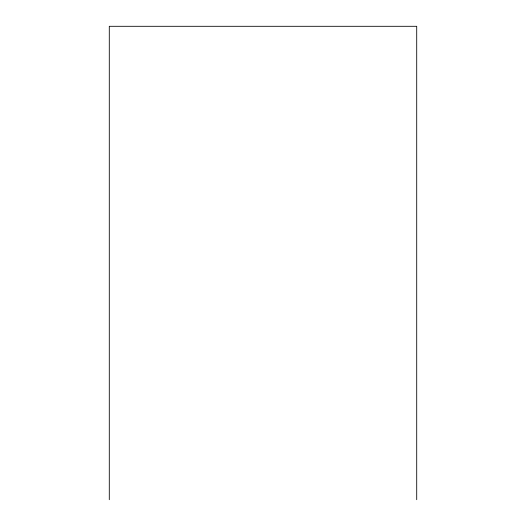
<?xml version="1.0" encoding="UTF-8"?>
<svg xmlns="http://www.w3.org/2000/svg" width="526" height="526" viewBox="0 0 526 526"><rect width="100%" height="100%" fill="white"/><g stroke="black" fill="none" stroke-linecap="round" stroke-linejoin="round"><path stroke-width="0.79" d="M416.71 499.7L416.71 26.3L109.29 26.3L109.29 499.7"/></g></svg>
